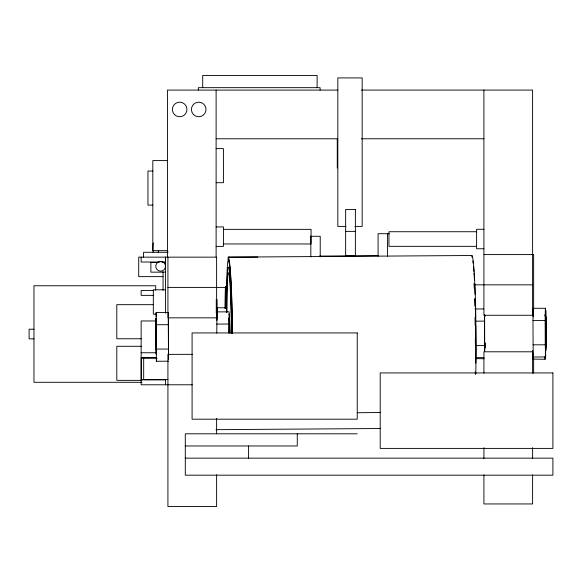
<?xml version="1.0" encoding="UTF-8"?>
<svg xmlns="http://www.w3.org/2000/svg" width="582" height="582" viewBox="0 0 582 582"><rect width="100%" height="100%" fill="white"/><g stroke="black" fill="none" stroke-linecap="round" stroke-linejoin="round"><path stroke-width="0.87" d="M165.492 313.247L165.492 257.149L165.492 264.745M484.952 343.162L484.901 348.371M545.64 341.809L545.64 316.812M168.54 361.204L156.369 361.262L156.151 312.57L168.322 312.519L168.489 359.465M156.369 361.262L156.442 357.777M216.766 333.093L216.97 311.901L229.141 311.843L228.937 333.042L229.17 317.932L229.381 323.272M484.617 351.55L484.457 315.029M484.988 348.058L485.032 342.747M532.981 320.5L533.228 308.322L545.399 308.271L545.618 356.955L533.447 357.013L533.09 344.85L532.981 320.5L545.152 320.449L545.399 308.271M533.447 357.013L533.483 355.275M216.882 320.435L216.999 317.983L217.071 318.601M533.134 316.855L533.258 314.411L533.323 315.029M545.654 350.248L545.632 319.7M216.351 319.016L217.21 307.718L226.769 307.863M545.269 356.664L545.072 359.276L532.908 359.087L533.039 357.348M545.356 316.673L545.821 310.592L546.374 322.763L545.603 352.321M156.252 319.278L156.18 318.66L156.274 354.554M156.202 353.834A18.26 0.655 89.4 0 1 155.59 334.657A18.26 0.655 89.4 0 1 155.969 318.834L156.143 318.798M228.995 314.047L229.097 314.025A22.254 0.793 89.4 0 1 229.999 333.05M229.039 318.005L229.126 317.99A18.26 0.655 89.4 0 1 229.846 332.817M357.333 412.733L380.155 412.507M319.423 256.087L378.518 255.68M531.824 254.603L533.643 254.589L533.643 308.889M475.763 374.022A79.479 3.834 89.6 0 0 476.047 348.698L475.661 309.275A79.618 3.841 89.6 0 0 472.628 257.229L471.951 255.505L228.166 257.149L228.18 259.63A76.38 3.688 89.6 0 1 230.407 273.627M216.002 429.662L380.33 428.519M475.014 308.984L483.707 308.94M475.639 321.155L484.333 321.118M216.73 324.079L228.901 324.021M155.903 324.749L168.074 324.698M533.09 344.85L545.261 344.791L545.618 356.955M475.749 345.504L484.442 345.461M156.012 349.098L168.183 349.04M476.105 357.668L483.926 357.632M337.756 90.094L167.42 90.094L167.427 257.149M361.357 90.086L532.595 90.079L532.603 315.269L483.918 315.269L483.904 90.086M216.111 138.785L337.756 138.778M361.357 138.778L483.911 138.771M216.111 148.614L223.415 148.614L223.423 182.697L216.118 182.697M167.427 160.588L152.819 160.588L152.819 250.667L167.427 250.667M152.819 171.035L147.952 171.035L147.952 205.119L152.819 205.119M345.941 226.42L337.829 226.42L337.836 77.915L362.179 77.915L362.171 226.42L354.962 226.42M216.118 226.922L223.423 226.922L223.423 246.397L216.118 246.397M483.911 229.293L476.607 229.293L476.607 248.769L483.911 248.769M223.423 229.359L311.064 229.359L311.064 243.967L223.423 243.967M345.643 231.374L355.384 231.374M476.607 231.731L388.965 231.731L388.965 246.339L476.607 246.339M389.307 233.717L378.082 233.717L378.082 256.138M310.271 236.277L320.216 236.277L320.216 256.909M167.922 252.282L143.579 252.282L143.579 257.149M483.911 254.589L533.643 254.589M257.79 257.084L228.166 257.149A78.817 3.805 89.6 0 1 232.436 330.401L232.458 333.515M160.079 262.024L141.142 262.024L141.142 257.149M161.883 262.024L165.492 262.024M158.617 262.409L150.883 262.409L150.883 272.15L165.492 272.15M162.909 262.409L165.492 262.409M163.055 276.632L138.712 276.632L138.712 257.149L216.613 257.149L216.613 317.837L167.922 317.837L167.922 257.149M474.221 284.838L532.603 284.838M167.922 287.406L227.06 287.406M165.492 289.8L153.321 289.8L153.321 314.149L155.925 314.149M153.764 290.498L141.142 290.498L141.142 295.365L153.764 295.365M153.081 304.677L116.8 304.677L116.8 338.76L141.288 338.76M156.471 320.966L141.142 320.966L141.142 384.782L192.271 384.782M33.967 329.201L29.1 329.201L29.1 338.855L33.967 338.855M141.288 346.29L116.8 346.29L116.8 380.373L141.288 380.373M141.142 352.757L156.471 352.757M192.271 354.351L167.922 354.351L167.922 506.507L216.613 506.507L216.613 474.716M141.142 357.624L156.471 357.624M157.147 358.25L141.237 358.25L141.237 379.544L167.922 379.544M141.142 379.915L165.492 379.915M142.066 382.301L33.967 382.301L33.967 285.755L155.692 285.755L155.692 290.222M357.232 433.801L185.294 433.801L185.294 475.181L552.9 475.181L552.9 458.143L185.294 458.143M185.294 445.972L297.278 445.972L297.278 433.801M475.53 358.607L484.217 358.745M168.424 319.22L168.351 318.601L168.445 354.496M544.956 356.664L545.072 359.276M532.515 350.393L532.908 359.087M217.21 307.718L217.37 311.195M545.567 316.797L545.429 314.353L545.523 350.248M484.726 316.863L484.61 315.029L484.697 350.924M533.228 308.322L533.403 314.404M484.755 315.022L484.806 316.761M229.323 317.925L229.475 323.141M216.97 311.901L217.173 318.849M168.474 317.728L168.525 319.467M156.151 312.57L156.282 316.914M545.218 314.527L545.247 316.339M475.654 317.103L475.545 310.053A77.166 3.725 89.6 0 0 475.232 298.508M475.785 325.04L475.916 348.262A77.02 3.718 89.6 0 1 475.807 363.161M155.969 318.834L156.26 336.913L156.18 318.66M232.342 333.188L232.327 330.576A76.38 3.688 89.6 0 0 230.537 275.381M545.152 320.449L545.261 344.791M533.643 358.658L533.643 373.142M532.603 373.12L532.603 351.79L483.918 351.79L483.918 373.12M532.603 447.623L532.603 458.529M532.603 474.876L532.603 503.947L483.918 503.947L483.918 474.876M483.918 447.623L483.918 458.529M471.951 255.505L471.951 257.128M387.488 233.717L387.488 256.138M337.262 138.778L337.262 167.994M320.093 90.094L320.093 87.664L198.367 87.664L198.367 90.094M317.125 87.664L317.125 75.493L202.703 75.493L202.703 87.664M310.832 236.277L310.832 256.909M248.587 445.972L248.587 458.143M217.057 313.007L217.057 299.461L216.278 299.461L216.278 313.007M216.613 418.393L216.613 433.837M216.111 90.101L216.118 257.149M165.492 379.355L165.492 384.782M163.055 271.634L163.055 290.265M143.674 358.25L143.674 379.544M167.805 250.813A10.461 2.779 90 0 1 167.638 252.53M158.42 250.813A10.461 2.779 -90 0 1 158.253 252.53M153.219 252.53A10.461 2.779 -90 0 1 153.328 242.876M165.492 266.287A4.867 4.867 0 0 1 158.304 270.565A4.867 4.867 0 0 1 157.962 262.206A4.867 4.867 0 0 1 165.47 265.887M224.965 308.387A78.468 3.79 89.6 0 1 225.423 286.475M472.831 260.94A77.166 3.725 89.6 0 1 473.181 263.493M473.515 266.651A77.166 3.725 89.6 0 1 473.908 271.358M474.032 273.125A77.166 3.725 89.6 0 1 474.468 280.269M474.643 283.609A77.166 3.725 89.6 0 1 475.087 294.31M475.654 372.211A77.02 3.718 89.6 0 1 475.618 374.073M225.51 308.365A78.526 3.798 89.6 0 1 225.969 286.431M225.627 308.329A76.075 3.681 89.6 0 1 226.092 287.122M226.653 312.541A69.382 2.474 89.4 0 1 228.144 267.385L228.791 267.262A69.382 2.474 89.4 0 1 231.68 332.882M226.383 312.389A76.686 2.735 89.4 0 1 228.784 260.169A76.686 2.735 89.4 0 1 231.949 333.37M474.046 283.412A76.686 2.735 89.4 0 1 474.228 287.981M474.585 298.799A76.686 2.735 89.4 0 1 474.781 306.096M475.028 317.503A76.686 2.735 89.4 0 1 475.159 325.454M475.312 338.571A76.686 2.735 89.4 0 1 475.349 342.893M475.312 372.167A76.686 2.735 89.4 0 1 475.298 373.891M226.871 312.134A63.736 2.277 89.4 0 1 228.231 272.98L228.828 272.863A63.736 2.277 89.4 0 1 231.49 333.45M545.072 315.793A18.26 0.655 89.4 0 1 546.127 330.103A18.26 0.655 89.4 0 1 545.625 350.728M545.552 317.299A18.26 0.64 -89.1 0 1 546.142 326.858A18.26 0.64 -89.1 0 1 545.61 349.418M355.384 209.462L345.643 209.462L345.643 255.716L355.384 255.716L355.384 209.462M357.232 332.94L192.089 332.94L192.089 419.193L357.232 419.193L357.232 332.94M552.9 372.938L380.206 372.938L380.206 448.402L552.9 448.402L552.9 372.938M174.498 114.625A7.304 7.304 0 0 0 186.72 111.351A7.304 7.304 0 0 0 177.772 102.403A7.304 7.304 0 0 0 174.498 114.625M193.559 114.625A7.304 7.304 0 0 0 205.773 111.351A7.304 7.304 0 0 0 196.832 102.403A7.304 7.304 0 0 0 193.559 114.625"/></g></svg>
